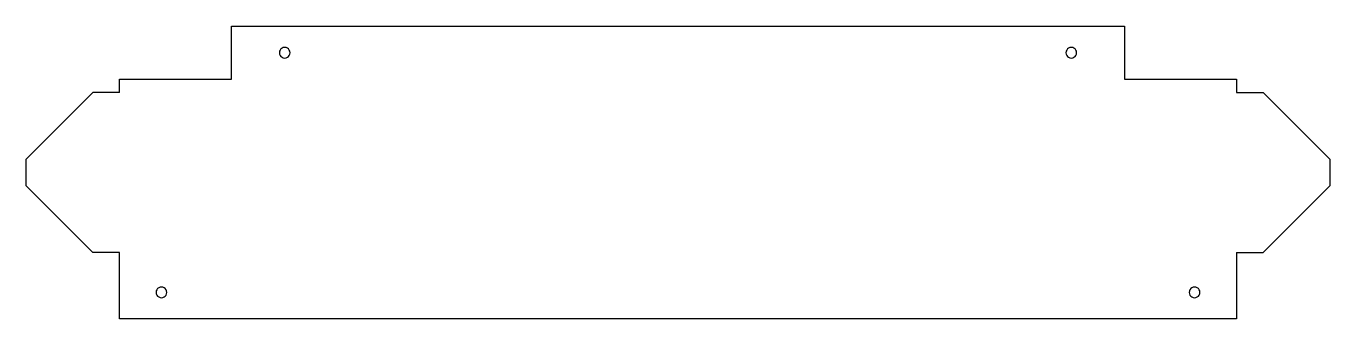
# Model space of a CAD drawing. Header units: metres. Extents: x -3870 to -3381, y 1944 to 2054.
import ezdxf

# ---------------------------------------------------------------- set-up
doc = ezdxf.new("R2010")
doc.units = ezdxf.units.M

msp = doc.modelspace()

# ---------------------------------------------------------------- linework, layer by layer
at = {"layer": 'GROUP0'}
for p, q in [((-3793.11, 2054.03, 0), (-3458.11, 2054.03, 0)), ((-3793.11, 2034.03, 0), (-3793.11, 2054.03, 0)), ((-3458.11, 2054.03, 0), (-3458.11, 2034.03, 0)), ((-3775.04, 2044.55, 0), (-3775.11, 2044.03, 0)), ((-3775.11, 2044.03, 0), (-3775.04, 2043.52, 0)), ((-3774.84, 2045.03, 0), (-3775.04, 2044.55, 0)), ((-3774.52, 2045.45, 0), (-3774.84, 2045.03, 0)), ((-3774.11, 2045.77, 0), (-3774.52, 2045.45, 0)), ((-3773.63, 2045.97, 0), (-3774.11, 2045.77, 0)), ((-3773.11, 2046.03, 0), (-3773.63, 2045.97, 0)), ((-3772.59, 2045.97, 0), (-3773.11, 2046.03, 0)), ((-3772.11, 2045.77, 0), (-3772.59, 2045.97, 0)), ((-3771.69, 2045.45, 0), (-3772.11, 2045.77, 0)), ((-3771.38, 2045.03, 0), (-3771.69, 2045.45, 0)), ((-3771.18, 2044.55, 0), (-3771.38, 2045.03, 0)), ((-3771.11, 2044.03, 0), (-3771.18, 2044.55, 0)), ((-3771.18, 2043.52, 0), (-3771.11, 2044.03, 0)), ((-3480.04, 2044.55, 0), (-3480.11, 2044.03, 0)), ((-3480.11, 2044.03, 0), (-3480.04, 2043.52, 0)), ((-3479.84, 2045.03, 0), (-3480.04, 2044.55, 0)), ((-3479.52, 2045.45, 0), (-3479.84, 2045.03, 0)), ((-3479.11, 2045.77, 0), (-3479.52, 2045.45, 0)), ((-3478.62, 2045.97, 0), (-3479.11, 2045.77, 0)), ((-3478.11, 2046.03, 0), (-3478.62, 2045.97, 0)), ((-3477.59, 2045.97, 0), (-3478.11, 2046.03, 0)), ((-3477.11, 2045.77, 0), (-3477.59, 2045.97, 0)), ((-3476.69, 2045.45, 0), (-3477.11, 2045.77, 0)), ((-3476.38, 2045.03, 0), (-3476.69, 2045.45, 0)), ((-3476.18, 2044.55, 0), (-3476.38, 2045.03, 0)), ((-3476.11, 2044.03, 0), (-3476.18, 2044.55, 0)), ((-3476.18, 2043.52, 0), (-3476.11, 2044.03, 0)), ((-3775.04, 2043.52, 0), (-3774.84, 2043.03, 0)), ((-3774.84, 2043.03, 0), (-3774.52, 2042.62, 0)), ((-3774.52, 2042.62, 0), (-3774.11, 2042.3, 0)), ((-3774.11, 2042.3, 0), (-3773.63, 2042.1, 0)), ((-3773.63, 2042.1, 0), (-3773.11, 2042.03, 0)), ((-3773.11, 2042.03, 0), (-3772.59, 2042.1, 0)), ((-3772.59, 2042.1, 0), (-3772.11, 2042.3, 0)), ((-3772.11, 2042.3, 0), (-3771.69, 2042.62, 0)), ((-3771.69, 2042.62, 0), (-3771.38, 2043.03, 0)), ((-3771.38, 2043.03, 0), (-3771.18, 2043.52, 0)), ((-3480.04, 2043.52, 0), (-3479.84, 2043.03, 0)), ((-3479.84, 2043.03, 0), (-3479.52, 2042.62, 0)), ((-3479.52, 2042.62, 0), (-3479.11, 2042.3, 0)), ((-3479.11, 2042.3, 0), (-3478.62, 2042.1, 0)), ((-3478.62, 2042.1, 0), (-3478.11, 2042.03, 0)), ((-3478.11, 2042.03, 0), (-3477.59, 2042.1, 0)), ((-3477.59, 2042.1, 0), (-3477.11, 2042.3, 0)), ((-3477.11, 2042.3, 0), (-3476.69, 2042.62, 0)), ((-3476.69, 2042.62, 0), (-3476.38, 2043.03, 0)), ((-3476.38, 2043.03, 0), (-3476.18, 2043.52, 0)), ((-3835.11, 2034.03, 0), (-3793.11, 2034.03, 0)), ((-3835.11, 2029.03, 0), (-3835.11, 2034.03, 0)), ((-3458.11, 2034.03, 0), (-3416.11, 2034.03, 0)), ((-3416.11, 2034.03, 0), (-3416.11, 2029.03, 0)), ((-3870.11, 2004.03, 0), (-3845.11, 2029.03, 0)), ((-3835.11, 2029.03, 0), (-3845.11, 2029.03, 0)), ((-3416.11, 2029.03, 0), (-3406.11, 2029.03, 0)), ((-3406.11, 2029.03, 0), (-3381.11, 2004.03, 0)), ((-3870.11, 1994.03, 0), (-3870.11, 2004.03, 0)), ((-3381.11, 2004.03, 0), (-3381.11, 1994.03, 0)), ((-3845.11, 1969.03, 0), (-3870.11, 1994.03, 0)), ((-3381.11, 1994.03, 0), (-3406.11, 1969.03, 0)), ((-3835.11, 1969.03, 0), (-3845.11, 1969.03, 0)), ((-3835.11, 1944.03, 0), (-3835.11, 1969.03, 0)), ((-3416.11, 1969.03, 0), (-3416.11, 1944.03, 0)), ((-3416.11, 1969.03, 0), (-3406.11, 1969.03, 0)), ((-3819.36, 1956.03, 0), (-3819.88, 1955.97, 0)), ((-3818.84, 1955.97, 0), (-3819.36, 1956.03, 0)), ((-3431.86, 1956.03, 0), (-3432.38, 1955.97, 0)), ((-3431.34, 1955.97, 0), (-3431.86, 1956.03, 0)), ((-3821.29, 1954.55, 0), (-3821.36, 1954.03, 0)), ((-3821.36, 1954.03, 0), (-3821.29, 1953.52, 0)), ((-3821.09, 1955.03, 0), (-3821.29, 1954.55, 0)), ((-3821.29, 1953.52, 0), (-3821.09, 1953.03, 0)), ((-3820.77, 1955.45, 0), (-3821.09, 1955.03, 0)), ((-3821.09, 1953.03, 0), (-3820.77, 1952.62, 0)), ((-3820.36, 1955.77, 0), (-3820.77, 1955.45, 0)), ((-3820.77, 1952.62, 0), (-3820.36, 1952.3, 0)), ((-3819.88, 1955.97, 0), (-3820.36, 1955.77, 0)), ((-3820.36, 1952.3, 0), (-3819.88, 1952.1, 0)), ((-3819.88, 1952.1, 0), (-3819.36, 1952.03, 0)), ((-3819.36, 1952.03, 0), (-3818.84, 1952.1, 0)), ((-3818.36, 1955.77, 0), (-3818.84, 1955.97, 0)), ((-3818.84, 1952.1, 0), (-3818.36, 1952.3, 0)), ((-3817.94, 1955.45, 0), (-3818.36, 1955.77, 0)), ((-3818.36, 1952.3, 0), (-3817.94, 1952.62, 0)), ((-3817.63, 1955.03, 0), (-3817.94, 1955.45, 0)), ((-3817.94, 1952.62, 0), (-3817.63, 1953.03, 0)), ((-3817.43, 1954.55, 0), (-3817.63, 1955.03, 0)), ((-3817.63, 1953.03, 0), (-3817.43, 1953.52, 0)), ((-3817.36, 1954.03, 0), (-3817.43, 1954.55, 0)), ((-3817.43, 1953.52, 0), (-3817.36, 1954.03, 0)), ((-3433.79, 1954.55, 0), (-3433.86, 1954.03, 0)), ((-3433.86, 1954.03, 0), (-3433.79, 1953.52, 0)), ((-3433.59, 1955.03, 0), (-3433.79, 1954.55, 0)), ((-3433.79, 1953.52, 0), (-3433.59, 1953.03, 0)), ((-3433.27, 1955.45, 0), (-3433.59, 1955.03, 0)), ((-3433.59, 1953.03, 0), (-3433.27, 1952.62)), ((-3432.86, 1955.77, 0), (-3433.27, 1955.45, 0)), ((-3433.27, 1952.62), (-3432.86, 1952.3, 0)), ((-3432.38, 1955.97, 0), (-3432.86, 1955.77, 0)), ((-3432.86, 1952.3, 0), (-3432.38, 1952.1, 0)), ((-3432.38, 1952.1, 0), (-3431.86, 1952.03, 0)), ((-3431.86, 1952.03, 0), (-3431.34, 1952.1, 0)), ((-3430.86, 1955.77, 0), (-3431.34, 1955.97, 0)), ((-3431.34, 1952.1, 0), (-3430.86, 1952.3, 0)), ((-3430.44, 1955.45, 0), (-3430.86, 1955.77, 0)), ((-3430.86, 1952.3, 0), (-3430.44, 1952.62, 0)), ((-3430.13, 1955.03, 0), (-3430.44, 1955.45, 0)), ((-3430.44, 1952.62, 0), (-3430.13, 1953.03, 0)), ((-3429.93, 1954.55, 0), (-3430.13, 1955.03, 0)), ((-3430.13, 1953.03, 0), (-3429.93, 1953.52, 0)), ((-3429.86, 1954.03, 0), (-3429.93, 1954.55, 0)), ((-3429.93, 1953.52, 0), (-3429.86, 1954.03, 0)), ((-3416.11, 1944.03, 0), (-3835.11, 1944.03, 0))]:
    msp.add_line(p, q, dxfattribs=at)

doc.saveas('drawing.dxf')
